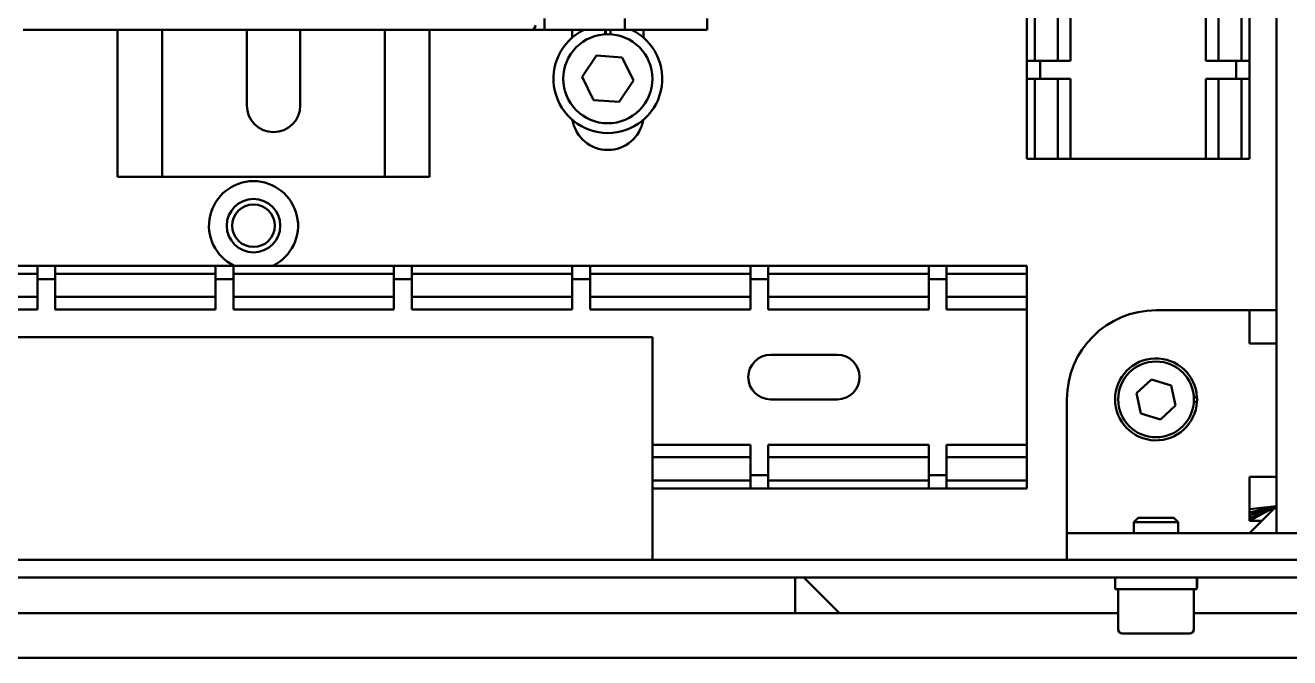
# Model space of a CAD drawing. Header units: millimetres. Extents: x 79 to 1474, y 97 to 691.
# Drawn here: x 294.9 to 436.8, y 120.1 to 191.1 of the extents above; entities that cross this region are included whole.
import ezdxf

# ---------------------------------------------------------------- set-up
doc = ezdxf.new("R2010")
doc.units = ezdxf.units.MM
doc.layers.add('Visible (ISO)', color=7, linetype='Continuous', lineweight=50)

msp = doc.modelspace()

# ---------------------------------------------------------------- linework, layer by layer
at = {"layer": 'Visible (ISO)'}
for p, q in [((435.27, 134.13), (435.27, 280.63)), ((407.27, 187.13), (407.27, 205.13)), ((408.18, 187.13), (408.18, 205.13)), ((410.77, 187.13), (410.77, 205.13)), ((412.18, 187.13), (412.18, 205.13)), ((427.35, 205.13), (427.35, 187.13)), ((428.77, 187.13), (428.77, 205.13)), ((431.35, 205.13), (431.35, 187.13)), ((432.27, 187.13), (432.27, 205.13)), ((353.16, 190.63), (353.16, 191.88)), ((362.17, 190.63), (362.17, 191.88)), ((371.42, 190.63), (371.42, 191.88)), ((294.67, 190.63), (351.67, 190.63)), ((305.27, 174.13), (305.27, 190.63)), ((310.27, 174.13), (310.27, 190.63)), ((319.77, 190.63), (319.77, 182.13)), ((325.77, 190.63), (325.77, 182.13)), ((335.27, 174.13), (335.27, 190.63)), ((340.27, 174.13), (340.27, 190.63)), ((353.16, 190.63), (351.67, 190.63)), ((360.17, 190.63), (353.16, 190.63)), ((356.27, 189.73), (356.27, 190.63)), ((359.97, 190.12), (359.97, 190.63)), ((360.03, 190.12), (360.03, 190.63)), ((362.17, 190.63), (360.17, 190.63)), ((360.57, 190.63), (360.57, 190.12)), ((370.1, 190.63), (362.17, 190.63)), ((364.27, 190.63), (364.27, 189.73)), ((370.1, 190.63), (371.42, 190.63)), ((357.39, 185.33), (359, 187.72)), ((359, 187.72), (361.88, 187.52)), ((361.88, 187.52), (363.15, 184.93)), ((407.27, 185.13), (407.27, 187.13)), ((407.41, 187.13), (407.27, 187.13)), ((407.41, 187.13), (408.18, 187.13)), ((408.47, 187.13), (408.18, 187.13)), ((408.47, 187.13), (410.77, 187.13)), ((408.77, 187.13), (408.77, 185.13)), ((410.77, 187.13), (411.68, 187.13)), ((412.18, 187.13), (411.68, 187.13)), ((427.35, 187.13), (427.85, 187.13)), ((428.77, 187.13), (427.85, 187.13)), ((431.06, 187.13), (428.77, 187.13)), ((430.77, 187.13), (430.77, 185.13)), ((431.06, 187.13), (431.35, 187.13)), ((432.12, 187.13), (431.35, 187.13)), ((432.12, 187.13), (432.27, 187.13)), ((432.27, 185.13), (432.27, 187.13)), ((358.65, 182.73), (357.39, 185.33)), ((363.15, 184.93), (361.53, 182.54)), ((407.27, 176.13), (407.27, 185.13)), ((407.27, 185.13), (407.41, 185.13)), ((408.18, 185.13), (407.41, 185.13)), ((408.18, 185.13), (408.47, 185.13)), ((408.18, 176.13), (408.18, 185.13)), ((410.77, 185.13), (408.47, 185.13)), ((411.68, 185.13), (410.77, 185.13)), ((410.77, 176.13), (410.77, 185.13)), ((411.68, 185.13), (412.18, 185.13)), ((412.18, 176.13), (412.18, 185.13)), ((427.85, 185.13), (427.35, 185.13)), ((427.35, 185.13), (427.35, 176.13)), ((427.85, 185.13), (428.77, 185.13)), ((428.77, 185.13), (431.06, 185.13)), ((428.77, 176.13), (428.77, 185.13)), ((431.35, 185.13), (431.06, 185.13)), ((431.35, 185.13), (432.12, 185.13)), ((431.35, 185.13), (431.35, 176.13)), ((432.27, 185.13), (432.12, 185.13)), ((432.27, 176.13), (432.27, 185.13)), ((361.53, 182.54), (358.65, 182.73)), ((407.41, 176.13), (407.27, 176.13)), ((407.41, 176.13), (408.18, 176.13)), ((408.47, 176.13), (408.18, 176.13)), ((408.47, 176.13), (410.77, 176.13)), ((410.77, 176.13), (411.68, 176.13)), ((412.18, 176.13), (411.68, 176.13)), ((427.35, 176.13), (412.18, 176.13)), ((427.35, 176.13), (427.85, 176.13)), ((428.77, 176.13), (427.85, 176.13)), ((431.06, 176.13), (428.77, 176.13)), ((431.06, 176.13), (431.35, 176.13)), ((432.12, 176.13), (431.35, 176.13)), ((432.12, 176.13), (432.27, 176.13)), ((305.27, 174.13), (308.02, 174.13)), ((310.27, 174.13), (308.02, 174.13)), ((310.27, 174.13), (310.52, 174.13)), ((335.02, 174.13), (310.52, 174.13)), ((335.27, 174.13), (335.02, 174.13)), ((335.27, 174.13), (337.52, 174.13)), ((340.27, 174.13), (337.52, 174.13)), ((278.27, 164.13), (296.27, 164.13)), ((278.27, 163.21), (296.27, 163.21)), ((296.27, 164.13), (298.27, 164.13)), ((296.27, 164.13), (296.27, 163.98)), ((296.27, 163.21), (296.27, 163.98)), ((296.27, 163.21), (296.27, 162.92)), ((298.27, 164.13), (316.27, 164.13)), ((298.27, 163.98), (298.27, 164.13)), ((298.27, 163.98), (298.27, 163.21)), ((298.27, 162.92), (298.27, 163.21)), ((298.27, 163.21), (316.27, 163.21)), ((316.27, 164.13), (318.27, 164.13)), ((316.27, 164.13), (316.27, 163.98)), ((316.27, 163.21), (316.27, 163.98)), ((316.27, 163.21), (316.27, 162.92)), ((318.27, 164.13), (336.27, 164.13)), ((318.27, 163.98), (318.27, 164.13)), ((318.27, 163.98), (318.27, 163.21)), ((318.27, 162.92), (318.27, 163.21)), ((318.27, 163.21), (336.27, 163.21)), ((336.27, 164.13), (338.27, 164.13)), ((336.27, 164.13), (336.27, 163.98)), ((336.27, 163.21), (336.27, 163.98)), ((336.27, 163.21), (336.27, 162.92)), ((338.27, 164.13), (356.27, 164.13)), ((338.27, 163.98), (338.27, 164.13)), ((338.27, 163.98), (338.27, 163.21)), ((338.27, 162.92), (338.27, 163.21)), ((338.27, 163.21), (356.27, 163.21)), ((356.27, 164.13), (358.27, 164.13)), ((356.27, 164.13), (356.27, 163.98)), ((356.27, 163.21), (356.27, 163.98)), ((356.27, 163.21), (356.27, 162.92)), ((358.27, 164.13), (376.27, 164.13)), ((358.27, 163.98), (358.27, 164.13)), ((358.27, 163.98), (358.27, 163.21)), ((358.27, 162.92), (358.27, 163.21)), ((358.27, 163.21), (376.27, 163.21)), ((376.27, 164.13), (378.27, 164.13)), ((376.27, 164.13), (376.27, 163.98)), ((376.27, 163.21), (376.27, 163.98)), ((376.27, 163.21), (376.27, 162.92)), ((378.27, 164.13), (396.27, 164.13)), ((378.27, 163.98), (378.27, 164.13)), ((378.27, 163.98), (378.27, 163.21)), ((378.27, 162.92), (378.27, 163.21)), ((378.27, 163.21), (396.27, 163.21)), ((396.27, 164.13), (398.27, 164.13)), ((396.27, 164.13), (396.27, 163.98)), ((396.27, 163.21), (396.27, 163.98)), ((396.27, 163.21), (396.27, 162.92)), ((398.27, 164.13), (407.27, 164.13)), ((398.27, 163.98), (398.27, 164.13)), ((398.27, 163.98), (398.27, 163.21)), ((398.27, 162.92), (398.27, 163.21)), ((398.27, 163.21), (407.27, 163.21)), ((407.27, 163.98), (407.27, 164.13)), ((407.27, 163.98), (407.27, 163.21)), ((407.27, 162.92), (407.27, 163.21)), ((296.27, 160.63), (296.27, 162.92)), ((298.27, 162.63), (296.27, 162.63)), ((298.27, 162.92), (298.27, 160.63)), ((316.27, 160.63), (316.27, 162.92)), ((318.27, 162.63), (316.27, 162.63)), ((318.27, 162.92), (318.27, 160.63)), ((336.27, 160.63), (336.27, 162.92)), ((338.27, 162.63), (336.27, 162.63)), ((338.27, 162.92), (338.27, 160.63)), ((356.27, 160.63), (356.27, 162.92)), ((358.27, 162.63), (356.27, 162.63)), ((358.27, 162.92), (358.27, 160.63)), ((376.27, 160.63), (376.27, 162.92)), ((378.27, 162.63), (376.27, 162.63)), ((378.27, 162.92), (378.27, 160.63)), ((396.27, 160.63), (396.27, 162.92)), ((398.27, 162.63), (396.27, 162.63)), ((398.27, 162.92), (398.27, 160.63)), ((407.27, 162.92), (407.27, 160.63)), ((278.27, 160.63), (296.27, 160.63)), ((296.27, 159.71), (296.27, 160.63)), ((298.27, 160.63), (298.27, 159.71)), ((298.27, 160.63), (316.27, 160.63)), ((316.27, 159.71), (316.27, 160.63)), ((318.27, 160.63), (318.27, 159.71)), ((318.27, 160.63), (336.27, 160.63)), ((336.27, 159.71), (336.27, 160.63)), ((338.27, 160.63), (338.27, 159.71)), ((338.27, 160.63), (356.27, 160.63)), ((356.27, 159.71), (356.27, 160.63)), ((358.27, 160.63), (358.27, 159.71)), ((358.27, 160.63), (376.27, 160.63)), ((376.27, 159.71), (376.27, 160.63)), ((378.27, 160.63), (378.27, 159.71)), ((378.27, 160.63), (396.27, 160.63)), ((396.27, 159.71), (396.27, 160.63)), ((398.27, 160.63), (398.27, 159.71)), ((398.27, 160.63), (407.27, 160.63)), ((407.27, 160.63), (407.27, 159.71)), ((278.27, 159.21), (296.27, 159.21)), ((296.27, 159.71), (296.27, 159.21)), ((298.27, 159.21), (298.27, 159.71)), ((298.27, 159.21), (316.27, 159.21)), ((316.27, 159.71), (316.27, 159.21)), ((318.27, 159.21), (318.27, 159.71)), ((318.27, 159.21), (336.27, 159.21)), ((336.27, 159.71), (336.27, 159.21)), ((338.27, 159.21), (338.27, 159.71)), ((338.27, 159.21), (356.27, 159.21)), ((356.27, 159.71), (356.27, 159.21)), ((358.27, 159.21), (358.27, 159.71)), ((358.27, 159.21), (376.27, 159.21)), ((376.27, 159.71), (376.27, 159.21)), ((378.27, 159.21), (378.27, 159.71)), ((378.27, 159.21), (396.27, 159.21)), ((396.27, 159.71), (396.27, 159.21)), ((398.27, 159.21), (398.27, 159.71)), ((398.27, 159.21), (407.27, 159.21)), ((407.27, 159.71), (407.27, 159.21)), ((407.27, 144.04), (407.27, 159.21)), ((421.77, 159.13), (432.27, 159.13)), ((432.27, 159.13), (435.27, 159.13)), ((432.27, 159.13), (432.27, 155.42)), ((289.27, 156.13), (361.27, 156.13)), ((365.27, 156.13), (361.27, 156.13)), ((365.27, 156.13), (365.27, 131.13)), ((432.27, 155.42), (435.27, 155.42)), ((378.52, 154.13), (386.02, 154.13)), ((419.56, 149.82), (421.26, 151.38)), ((421.26, 151.38), (423.47, 150.69)), ((423.47, 150.69), (423.97, 148.44)), ((386.02, 149.13), (378.52, 149.13)), ((411.77, 137.13), (411.77, 149.13)), ((420.07, 147.56), (419.56, 149.82)), ((426.01, 149.39), (426.36, 149.39)), ((426.01, 149.34), (426.36, 149.34)), ((422.27, 146.88), (420.07, 147.56)), ((423.97, 148.44), (422.27, 146.88)), ((426.36, 148.87), (426.01, 148.87)), ((376.27, 144.04), (365.27, 144.04)), ((376.27, 143.54), (376.27, 144.04)), ((376.27, 143.54), (376.27, 142.63)), ((378.27, 144.04), (378.27, 143.54)), ((396.27, 144.04), (378.27, 144.04)), ((378.27, 142.63), (378.27, 143.54)), ((396.27, 143.54), (396.27, 144.04)), ((396.27, 143.54), (396.27, 142.63)), ((398.27, 144.04), (398.27, 143.54)), ((407.27, 144.04), (398.27, 144.04)), ((398.27, 142.63), (398.27, 143.54)), ((407.27, 143.54), (407.27, 144.04)), ((407.27, 142.63), (407.27, 143.54)), ((365.27, 142.63), (376.27, 142.63)), ((376.27, 142.63), (376.27, 140.34)), ((378.27, 140.34), (378.27, 142.63)), ((378.27, 142.63), (396.27, 142.63)), ((396.27, 142.63), (396.27, 140.34)), ((398.27, 140.34), (398.27, 142.63)), ((398.27, 142.63), (407.27, 142.63)), ((407.27, 140.34), (407.27, 142.63)), ((378.27, 140.63), (376.27, 140.63)), ((398.27, 140.63), (396.27, 140.63)), ((376.27, 140.04), (365.27, 140.04)), ((365.27, 139.13), (376.27, 139.13)), ((376.27, 140.04), (376.27, 140.34)), ((376.27, 140.04), (376.27, 139.28)), ((376.27, 139.13), (376.27, 139.28)), ((376.27, 139.13), (378.27, 139.13)), ((378.27, 140.34), (378.27, 140.04)), ((378.27, 139.28), (378.27, 140.04)), ((396.27, 140.04), (378.27, 140.04)), ((378.27, 139.28), (378.27, 139.13)), ((378.27, 139.13), (396.27, 139.13)), ((396.27, 140.04), (396.27, 140.34)), ((396.27, 140.04), (396.27, 139.28)), ((396.27, 139.13), (396.27, 139.28)), ((396.27, 139.13), (398.27, 139.13)), ((398.27, 140.34), (398.27, 140.04)), ((398.27, 139.28), (398.27, 140.04)), ((407.27, 140.04), (398.27, 140.04)), ((398.27, 139.28), (398.27, 139.13)), ((398.27, 139.13), (407.27, 139.13)), ((407.27, 140.34), (407.27, 140.04)), ((407.27, 139.28), (407.27, 140.04)), ((407.27, 139.28), (407.27, 139.13)), ((432.27, 140.42), (435.27, 140.42)), ((432.27, 140.42), (432.27, 137.13)), ((411.77, 134.13), (411.77, 137.13)), ((432.27, 135.51), (435.27, 137.13)), ((432.27, 137.13), (432.27, 136.79)), ((432.27, 136.79), (435.27, 137.13)), ((432.27, 136.45), (435.27, 137.13)), ((432.27, 136.12), (435.27, 137.13)), ((432.27, 135.81), (435.27, 137.13)), ((432.27, 134.13), (435.27, 137.13)), ((432.27, 136.79), (432.27, 136.45)), ((432.27, 136.45), (432.27, 136.12)), ((435.27, 137.13), (435.27, 134.13)), ((419.76, 135.83), (419.27, 135.34)), ((424.27, 135.34), (419.27, 135.34)), ((419.27, 134.13), (419.27, 135.34)), ((419.76, 135.83), (423.78, 135.83)), ((423.78, 135.83), (424.27, 135.34)), ((424.27, 134.13), (424.27, 135.34)), ((432.27, 136.12), (432.27, 135.81)), ((432.27, 135.81), (432.27, 135.51)), ((433.65, 135.51), (432.27, 135.51)), ((411.77, 134.13), (411.77, 131.13)), ((411.77, 134.13), (421.77, 134.13)), ((421.77, 134.13), (451.77, 134.13)), ((435.27, 134.13), (432.27, 134.13)), ((438.27, 134.13), (435.27, 134.13)), ((638.27, 131.13), (222.27, 131.13)), ((451.77, 131.13), (421.77, 131.13)), ((220.27, 129.13), (640.27, 129.13)), ((381.27, 125.13), (381.27, 129.13)), ((381.27, 125.13), (381.27, 129.13)), ((386.27, 125.13), (382.27, 129.13)), ((417.17, 127.83), (417.17, 129.13)), ((426.37, 128.54), (426.37, 129.13)), ((417.17, 127.83), (426.36, 127.83)), ((417.52, 123.33), (417.52, 127.83)), ((426.02, 123.33), (426.02, 127.83)), ((289.57, 125.13), (417.52, 125.13)), ((371.27, 125.13), (289.57, 125.13)), ((426.02, 125.13), (441.77, 125.13)), ((425.52, 122.83), (418.02, 122.83)), ((290.87, 120.13), (440.47, 120.13))]:
    msp.add_line(p, q, dxfattribs=at)
for centre, radius in [((360.27, 185.13), 5), ((320.52, 168.63), 3), ((320.52, 168.63), 2.39), ((421.77, 149.13), 4.25)]:
    msp.add_circle(centre, radius, dxfattribs=at)
for centre, radius, start, end in [((351.67, 191.13), 0.5, 270, 0), ((360.27, 185.13), 6.1, 115.6256, 64.3744), ((322.77, 182.13), 3, 180, 0), ((360.27, 181.13), 4, 189.3702, 350.6298), ((320.52, 168.63), 5, 295.842, 244.1581), ((421.77, 149.13), 10, 90, 180), ((378.52, 151.63), 2.5, 90, 270), ((386.02, 151.63), 2.5, 270, 90), ((421.77, 149.13), 4.6, 3.2402, 356.7598), ((421.77, 149.13), 4.6, 356.7598, 2.656), ((418.02, 123.33), 0.5, 180, 270), ((425.52, 123.33), 0.5, 270, 0)]:
    msp.add_arc(centre, radius, start, end, dxfattribs=at)
for centre, start_param, end_param in [((421.77, 127.11), 1.627348, 1.730862), ((421.77, 128.54), 1.514244, 1.617152)]:
    msp.add_ellipse(centre, major_axis=(0, -12.64), ratio=0.36397, start_param=start_param, end_param=end_param, dxfattribs=at)

doc.saveas('drawing.dxf')
